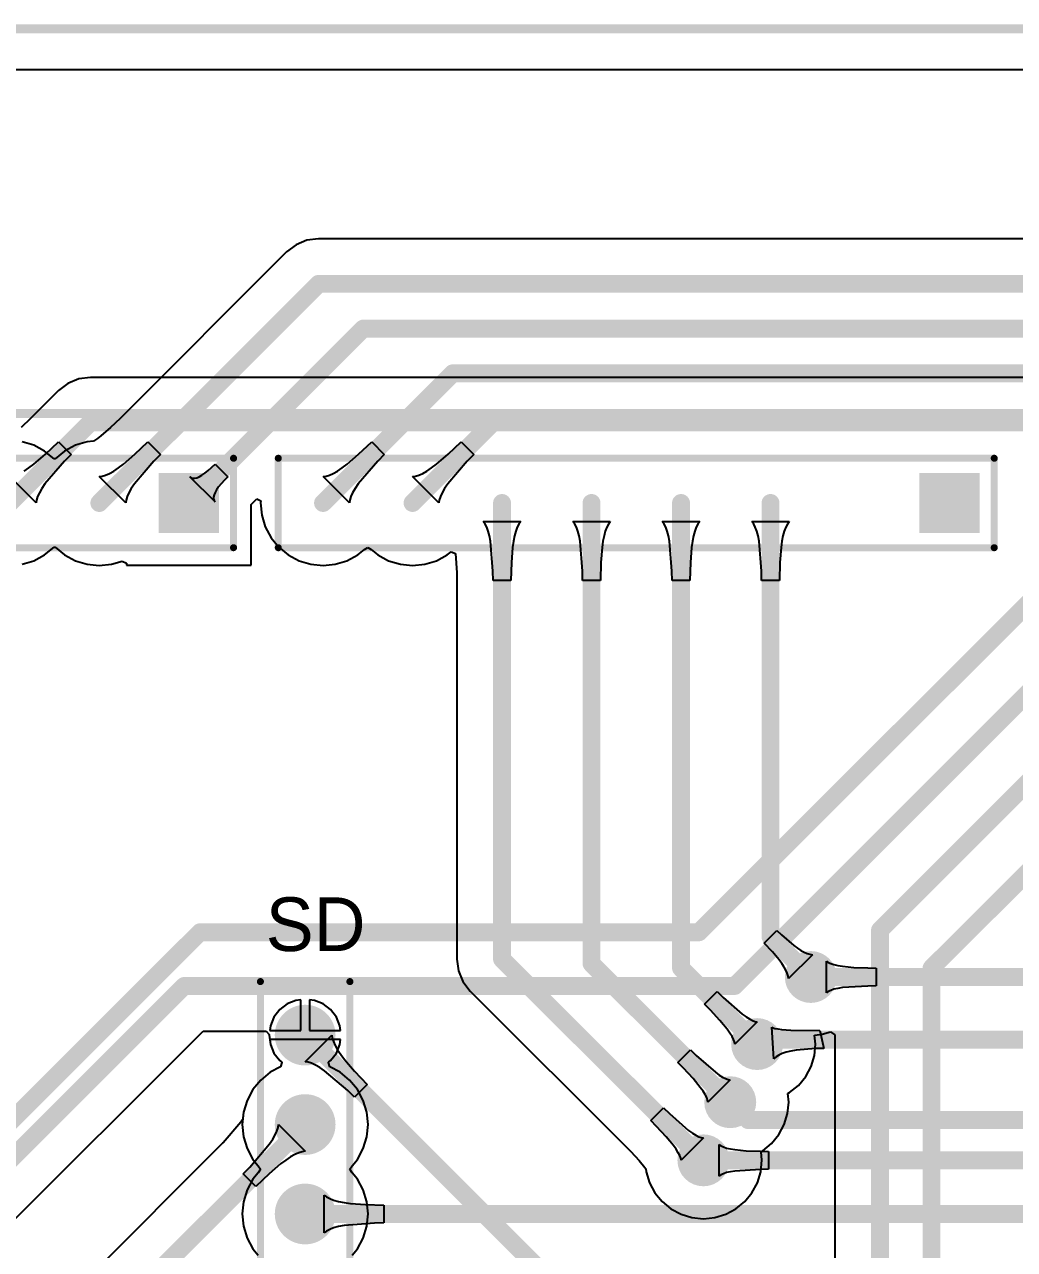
# Model space of a CAD drawing. Header units: millimetres. Extents: x 0 to 190, y 0 to 100.
# Drawn here: x 37.5 to 65.6, y 65.41 to 100.2 of the extents above; entities that cross this region are included whole.
import ezdxf

# ---------------------------------------------------------------- set-up
doc = ezdxf.new("R2010")
doc.units = ezdxf.units.MM
for name, color, linetype in [('BottomLayer', 5, 'Continuous'), ('BottomSolder', 6, 'Continuous'), ('KeepOutLayer', 6, 'Continuous'), ('Mechanical1', 6, 'Continuous'), ('MultiLayer', 9, 'Continuous'), ('PadHoleLayer', 156, 'Continuous'), ('TopLayer', 1, 'Continuous'), ('TopOverlay', 2, 'Continuous'), ('TopSolder', 216, 'Continuous'), ('ViaHoleLayer', 16, 'Continuous')]:
    doc.layers.add(name, color=color, linetype=linetype)

# ---------------------------------------------------------------- blocks, each defined once
blk = doc.blocks.new('JP6_C1T_24')
at = {"layer": 'BottomLayer'}
blk.add_hatch(color=5, dxfattribs=at).paths.add_polyline_path([(-0.76, 0.76), (0.76, 0.76), (0.76, -0.76), (-0.76, -0.76)])
h = blk.add_hatch(color=5, dxfattribs=at)
edge = h.paths.add_edge_path()
edge.add_arc((2.54, 0), 0.76, 0, 360)
h = blk.add_hatch(color=5, dxfattribs=at)
edge = h.paths.add_edge_path()
edge.add_arc((5.08, 0), 0.76, 0, 360)
h = blk.add_hatch(color=5, dxfattribs=at)
edge = h.paths.add_edge_path()
edge.add_arc((7.62, 0), 0.76, 0, 360)
h = blk.add_hatch(color=5, dxfattribs=at)
edge = h.paths.add_edge_path()
edge.add_arc((10.16, 0), 0.76, 0, 360)
h = blk.add_hatch(color=5, dxfattribs=at)
edge = h.paths.add_edge_path()
edge.add_arc((12.7, 0), 0.76, 0, 360)
at = {"layer": 'BottomSolder'}
blk.add_hatch(color=6, dxfattribs=at).paths.add_polyline_path([(-0.862, 0.862), (0.862, 0.862), (0.862, -0.862), (-0.862, -0.862)])
h = blk.add_hatch(color=6, dxfattribs=at)
edge = h.paths.add_edge_path()
edge.add_arc((2.54, 0), 0.862, 0, 360)
h = blk.add_hatch(color=6, dxfattribs=at)
edge = h.paths.add_edge_path()
edge.add_arc((5.08, 0), 0.862, 0, 360)
h = blk.add_hatch(color=6, dxfattribs=at)
edge = h.paths.add_edge_path()
edge.add_arc((7.62, 0), 0.862, 0, 360)
h = blk.add_hatch(color=6, dxfattribs=at)
edge = h.paths.add_edge_path()
edge.add_arc((10.16, 0), 0.862, 0, 360)
h = blk.add_hatch(color=6, dxfattribs=at)
edge = h.paths.add_edge_path()
edge.add_arc((12.7, 0), 0.862, 0, 360)
at = {"layer": 'MultiLayer'}
blk.add_hatch(color=9, dxfattribs=at).paths.add_polyline_path([(-0.76, 0.76), (0.76, 0.76), (0.76, -0.76), (-0.76, -0.76)])
h = blk.add_hatch(color=9, dxfattribs=at)
edge = h.paths.add_edge_path()
edge.add_arc((2.54, 0), 0.76, 0, 360)
h = blk.add_hatch(color=9, dxfattribs=at)
edge = h.paths.add_edge_path()
edge.add_arc((5.08, 0), 0.76, 0, 360)
h = blk.add_hatch(color=9, dxfattribs=at)
edge = h.paths.add_edge_path()
edge.add_arc((7.62, 0), 0.76, 0, 360)
h = blk.add_hatch(color=9, dxfattribs=at)
edge = h.paths.add_edge_path()
edge.add_arc((10.16, 0), 0.76, 0, 360)
h = blk.add_hatch(color=9, dxfattribs=at)
edge = h.paths.add_edge_path()
edge.add_arc((12.7, 0), 0.76, 0, 360)
at = {"layer": 'PadHoleLayer'}
h = blk.add_hatch(color=156, dxfattribs=at)
edge = h.paths.add_edge_path()
edge.add_arc((0, 0), 0.51, 0, 360)
h = blk.add_hatch(color=156, dxfattribs=at)
edge = h.paths.add_edge_path()
edge.add_arc((2.54, 0), 0.51, 0, 360)
h = blk.add_hatch(color=156, dxfattribs=at)
edge = h.paths.add_edge_path()
edge.add_arc((5.08, 0), 0.51, 0, 360)
h = blk.add_hatch(color=156, dxfattribs=at)
edge = h.paths.add_edge_path()
edge.add_arc((7.62, 0), 0.51, 0, 360)
h = blk.add_hatch(color=156, dxfattribs=at)
edge = h.paths.add_edge_path()
edge.add_arc((10.16, 0), 0.51, 0, 360)
h = blk.add_hatch(color=156, dxfattribs=at)
edge = h.paths.add_edge_path()
edge.add_arc((12.7, 0), 0.51, 0, 360)
at = {"layer": 'TopLayer'}
blk.add_hatch(color=1, dxfattribs=at).paths.add_polyline_path([(-0.76, 0.76), (0.76, 0.76), (0.76, -0.76), (-0.76, -0.76)])
h = blk.add_hatch(color=1, dxfattribs=at)
edge = h.paths.add_edge_path()
edge.add_arc((2.54, 0), 0.76, 0, 360)
h = blk.add_hatch(color=1, dxfattribs=at)
edge = h.paths.add_edge_path()
edge.add_arc((5.08, 0), 0.76, 0, 360)
h = blk.add_hatch(color=1, dxfattribs=at)
edge = h.paths.add_edge_path()
edge.add_arc((7.62, 0), 0.76, 0, 360)
h = blk.add_hatch(color=1, dxfattribs=at)
edge = h.paths.add_edge_path()
edge.add_arc((10.16, 0), 0.76, 0, 360)
h = blk.add_hatch(color=1, dxfattribs=at)
edge = h.paths.add_edge_path()
edge.add_arc((12.7, 0), 0.76, 0, 360)
at = {"layer": 'TopSolder'}
blk.add_hatch(color=216, dxfattribs=at).paths.add_polyline_path([(-0.862, 0.862), (0.862, 0.862), (0.862, -0.862), (-0.862, -0.862)])
h = blk.add_hatch(color=216, dxfattribs=at)
edge = h.paths.add_edge_path()
edge.add_arc((2.54, 0), 0.862, 0, 360)
h = blk.add_hatch(color=216, dxfattribs=at)
edge = h.paths.add_edge_path()
edge.add_arc((5.08, 0), 0.862, 0, 360)
h = blk.add_hatch(color=216, dxfattribs=at)
edge = h.paths.add_edge_path()
edge.add_arc((7.62, 0), 0.862, 0, 360)
h = blk.add_hatch(color=216, dxfattribs=at)
edge = h.paths.add_edge_path()
edge.add_arc((10.16, 0), 0.862, 0, 360)
h = blk.add_hatch(color=216, dxfattribs=at)
edge = h.paths.add_edge_path()
edge.add_arc((12.7, 0), 0.862, 0, 360)
at = {"layer": 'TopOverlay', "const_width": 0.2}
for points in [[(-1.52, 1.27), (14.22, 1.27)], [(-1.52, 1.27), (-1.52, -1.27)], [(1.27, 1.27), (1.27, -1.27)], [(14.22, 1.27), (14.22, -1.27)], [(-1.52, -1.27), (14.22, -1.27)]]:
    blk.add_lwpolyline(points, dxfattribs=at)
at = {"layer": 'TopOverlay', "const_width": 0.1}
for points in [[(-1.57, 1.27, 1), (-1.47, 1.27, 1)], [(-1.57, 1.27, 1), (-1.47, 1.27, 1)], [(1.22, 1.27, 1), (1.32, 1.27, 1)], [(14.17, 1.27, 1), (14.27, 1.27, 1)], [(14.17, 1.27, 1), (14.27, 1.27, 1)], [(-1.57, -1.27, 1), (-1.47, -1.27, 1)], [(-1.57, -1.27, 1), (-1.47, -1.27, 1)], [(1.22, -1.27, 1), (1.32, -1.27, 1)], [(14.17, -1.27, 1), (14.27, -1.27, 1)], [(14.17, -1.27, 1), (14.27, -1.27, 1)]]:
    blk.add_lwpolyline(points, format="xyb", close=True, dxfattribs=at)
blk = doc.blocks.new('A_______26')
at = {"layer": 'BottomLayer'}
h = blk.add_hatch(color=5, dxfattribs=at)
edge = h.paths.add_edge_path()
edge.add_arc((-16.51, 22.86), 0.75, 0, 360)
h = blk.add_hatch(color=5, dxfattribs=at)
edge = h.paths.add_edge_path()
edge.add_arc((-13.97, 22.86), 0.75, 0, 360)
for points in [[(-10.68, 22.11), (-12.18, 22.11), (-12.18, 23.61), (-10.68, 23.61)], [(10.91, 22.11), (9.41, 22.11), (9.41, 23.61), (10.91, 23.61)]]:
    blk.add_hatch(color=5, dxfattribs=at).paths.add_polyline_path(points)
h = blk.add_hatch(color=5, dxfattribs=at)
edge = h.paths.add_edge_path()
edge.add_arc((-7.62, 22.86), 0.75, 0, 360)
h = blk.add_hatch(color=5, dxfattribs=at)
edge = h.paths.add_edge_path()
edge.add_arc((-5.08, 22.86), 0.75, 0, 360)
h = blk.add_hatch(color=5, dxfattribs=at)
edge = h.paths.add_edge_path()
edge.add_arc((-2.54, 22.86), 0.75, 0, 360)
h = blk.add_hatch(color=5, dxfattribs=at)
edge = h.paths.add_edge_path()
edge.add_arc((0, 22.86), 0.75, 0, 360)
h = blk.add_hatch(color=5, dxfattribs=at)
edge = h.paths.add_edge_path()
edge.add_arc((2.54, 22.86), 0.75, 0, 360)
h = blk.add_hatch(color=5, dxfattribs=at)
edge = h.paths.add_edge_path()
edge.add_arc((5.08, 22.86), 0.75, 0, 360)
h = blk.add_hatch(color=5, dxfattribs=at)
edge = h.paths.add_edge_path()
edge.add_arc((7.62, 22.86), 0.75, 0, 360)
at = {"layer": 'BottomSolder'}
h = blk.add_hatch(color=6, dxfattribs=at)
edge = h.paths.add_edge_path()
edge.add_arc((-16.51, 22.86), 0.852, 0, 360)
h = blk.add_hatch(color=6, dxfattribs=at)
edge = h.paths.add_edge_path()
edge.add_arc((-13.97, 22.86), 0.852, 0, 360)
for points in [[(-10.578, 22.008), (-12.282, 22.008), (-12.282, 23.712), (-10.578, 23.712)], [(11.012, 22.008), (9.308, 22.008), (9.308, 23.712), (11.012, 23.712)]]:
    blk.add_hatch(color=6, dxfattribs=at).paths.add_polyline_path(points)
h = blk.add_hatch(color=6, dxfattribs=at)
edge = h.paths.add_edge_path()
edge.add_arc((-7.62, 22.86), 0.852, 0, 360)
h = blk.add_hatch(color=6, dxfattribs=at)
edge = h.paths.add_edge_path()
edge.add_arc((-5.08, 22.86), 0.852, 0, 360)
h = blk.add_hatch(color=6, dxfattribs=at)
edge = h.paths.add_edge_path()
edge.add_arc((-2.54, 22.86), 0.852, 0, 360)
h = blk.add_hatch(color=6, dxfattribs=at)
edge = h.paths.add_edge_path()
edge.add_arc((0, 22.86), 0.852, 0, 360)
h = blk.add_hatch(color=6, dxfattribs=at)
edge = h.paths.add_edge_path()
edge.add_arc((2.54, 22.86), 0.852, 0, 360)
h = blk.add_hatch(color=6, dxfattribs=at)
edge = h.paths.add_edge_path()
edge.add_arc((5.08, 22.86), 0.852, 0, 360)
h = blk.add_hatch(color=6, dxfattribs=at)
edge = h.paths.add_edge_path()
edge.add_arc((7.62, 22.86), 0.852, 0, 360)
at = {"layer": 'MultiLayer'}
h = blk.add_hatch(color=9, dxfattribs=at)
edge = h.paths.add_edge_path()
edge.add_arc((-16.51, 22.86), 0.75, 0, 360)
h = blk.add_hatch(color=9, dxfattribs=at)
edge = h.paths.add_edge_path()
edge.add_arc((-13.97, 22.86), 0.75, 0, 360)
for points in [[(-10.68, 22.11), (-12.18, 22.11), (-12.18, 23.61), (-10.68, 23.61)], [(10.91, 22.11), (9.41, 22.11), (9.41, 23.61), (10.91, 23.61)]]:
    blk.add_hatch(color=9, dxfattribs=at).paths.add_polyline_path(points)
h = blk.add_hatch(color=9, dxfattribs=at)
edge = h.paths.add_edge_path()
edge.add_arc((-7.62, 22.86), 0.75, 0, 360)
h = blk.add_hatch(color=9, dxfattribs=at)
edge = h.paths.add_edge_path()
edge.add_arc((-5.08, 22.86), 0.75, 0, 360)
h = blk.add_hatch(color=9, dxfattribs=at)
edge = h.paths.add_edge_path()
edge.add_arc((-2.54, 22.86), 0.75, 0, 360)
h = blk.add_hatch(color=9, dxfattribs=at)
edge = h.paths.add_edge_path()
edge.add_arc((0, 22.86), 0.75, 0, 360)
h = blk.add_hatch(color=9, dxfattribs=at)
edge = h.paths.add_edge_path()
edge.add_arc((2.54, 22.86), 0.75, 0, 360)
h = blk.add_hatch(color=9, dxfattribs=at)
edge = h.paths.add_edge_path()
edge.add_arc((5.08, 22.86), 0.75, 0, 360)
h = blk.add_hatch(color=9, dxfattribs=at)
edge = h.paths.add_edge_path()
edge.add_arc((7.62, 22.86), 0.75, 0, 360)
at = {"layer": 'PadHoleLayer'}
h = blk.add_hatch(color=156, dxfattribs=at)
edge = h.paths.add_edge_path()
edge.add_arc((-16.51, 22.86), 0.45, 0, 360)
h = blk.add_hatch(color=156, dxfattribs=at)
edge = h.paths.add_edge_path()
edge.add_arc((-13.97, 22.86), 0.45, 0, 360)
h = blk.add_hatch(color=156, dxfattribs=at)
edge = h.paths.add_edge_path()
edge.add_arc((-11.43, 22.86), 0.45, 0, 360)
h = blk.add_hatch(color=156, dxfattribs=at)
edge = h.paths.add_edge_path()
edge.add_arc((-7.62, 22.86), 0.45, 0, 360)
h = blk.add_hatch(color=156, dxfattribs=at)
edge = h.paths.add_edge_path()
edge.add_arc((-5.08, 22.86), 0.45, 0, 360)
h = blk.add_hatch(color=156, dxfattribs=at)
edge = h.paths.add_edge_path()
edge.add_arc((-2.54, 22.86), 0.45, 0, 360)
h = blk.add_hatch(color=156, dxfattribs=at)
edge = h.paths.add_edge_path()
edge.add_arc((0, 22.86), 0.45, 0, 360)
h = blk.add_hatch(color=156, dxfattribs=at)
edge = h.paths.add_edge_path()
edge.add_arc((2.54, 22.86), 0.45, 0, 360)
h = blk.add_hatch(color=156, dxfattribs=at)
edge = h.paths.add_edge_path()
edge.add_arc((5.08, 22.86), 0.45, 0, 360)
h = blk.add_hatch(color=156, dxfattribs=at)
edge = h.paths.add_edge_path()
edge.add_arc((7.62, 22.86), 0.45, 0, 360)
h = blk.add_hatch(color=156, dxfattribs=at)
edge = h.paths.add_edge_path()
edge.add_arc((10.16, 22.86), 0.45, 0, 360)
at = {"layer": 'TopLayer'}
h = blk.add_hatch(color=1, dxfattribs=at)
edge = h.paths.add_edge_path()
edge.add_arc((-16.51, 22.86), 0.75, 0, 360)
h = blk.add_hatch(color=1, dxfattribs=at)
edge = h.paths.add_edge_path()
edge.add_arc((-13.97, 22.86), 0.75, 0, 360)
for points in [[(-10.68, 22.11), (-12.18, 22.11), (-12.18, 23.61), (-10.68, 23.61)], [(10.91, 22.11), (9.41, 22.11), (9.41, 23.61), (10.91, 23.61)]]:
    blk.add_hatch(color=1, dxfattribs=at).paths.add_polyline_path(points)
h = blk.add_hatch(color=1, dxfattribs=at)
edge = h.paths.add_edge_path()
edge.add_arc((-7.62, 22.86), 0.75, 0, 360)
h = blk.add_hatch(color=1, dxfattribs=at)
edge = h.paths.add_edge_path()
edge.add_arc((-5.08, 22.86), 0.75, 0, 360)
h = blk.add_hatch(color=1, dxfattribs=at)
edge = h.paths.add_edge_path()
edge.add_arc((-2.54, 22.86), 0.75, 0, 360)
h = blk.add_hatch(color=1, dxfattribs=at)
edge = h.paths.add_edge_path()
edge.add_arc((0, 22.86), 0.75, 0, 360)
h = blk.add_hatch(color=1, dxfattribs=at)
edge = h.paths.add_edge_path()
edge.add_arc((2.54, 22.86), 0.75, 0, 360)
h = blk.add_hatch(color=1, dxfattribs=at)
edge = h.paths.add_edge_path()
edge.add_arc((5.08, 22.86), 0.75, 0, 360)
h = blk.add_hatch(color=1, dxfattribs=at)
edge = h.paths.add_edge_path()
edge.add_arc((7.62, 22.86), 0.75, 0, 360)
at = {"layer": 'TopSolder'}
h = blk.add_hatch(color=216, dxfattribs=at)
edge = h.paths.add_edge_path()
edge.add_arc((-16.51, 22.86), 0.852, 0, 360)
h = blk.add_hatch(color=216, dxfattribs=at)
edge = h.paths.add_edge_path()
edge.add_arc((-13.97, 22.86), 0.852, 0, 360)
for points in [[(-10.578, 22.008), (-12.282, 22.008), (-12.282, 23.712), (-10.578, 23.712)], [(11.012, 22.008), (9.308, 22.008), (9.308, 23.712), (11.012, 23.712)]]:
    blk.add_hatch(color=216, dxfattribs=at).paths.add_polyline_path(points)
h = blk.add_hatch(color=216, dxfattribs=at)
edge = h.paths.add_edge_path()
edge.add_arc((-7.62, 22.86), 0.852, 0, 360)
h = blk.add_hatch(color=216, dxfattribs=at)
edge = h.paths.add_edge_path()
edge.add_arc((-5.08, 22.86), 0.852, 0, 360)
h = blk.add_hatch(color=216, dxfattribs=at)
edge = h.paths.add_edge_path()
edge.add_arc((-2.54, 22.86), 0.852, 0, 360)
h = blk.add_hatch(color=216, dxfattribs=at)
edge = h.paths.add_edge_path()
edge.add_arc((0, 22.86), 0.852, 0, 360)
h = blk.add_hatch(color=216, dxfattribs=at)
edge = h.paths.add_edge_path()
edge.add_arc((2.54, 22.86), 0.852, 0, 360)
h = blk.add_hatch(color=216, dxfattribs=at)
edge = h.paths.add_edge_path()
edge.add_arc((5.08, 22.86), 0.852, 0, 360)
h = blk.add_hatch(color=216, dxfattribs=at)
edge = h.paths.add_edge_path()
edge.add_arc((7.62, 22.86), 0.852, 0, 360)
at = {"layer": 'Mechanical1', "const_width": 0.254}
blk.add_lwpolyline([(-53.34, 25.4), (43.18, 25.4)], dxfattribs=at)
at = {"layer": 'TopOverlay', "const_width": 0.2}
for points in [[(-30.48, 24.13), (-10.16, 24.13)], [(-10.16, 21.59), (-10.16, 24.13)], [(-8.89, 24.13), (11.43, 24.13)], [(-8.89, 21.59), (-8.89, 24.13)], [(11.43, 21.59), (11.43, 24.13)], [(-30.48, 21.59), (-10.16, 21.59)], [(-8.89, 21.59), (11.43, 21.59)]]:
    blk.add_lwpolyline(points, dxfattribs=at)
at = {"layer": 'TopOverlay', "const_width": 0.1}
for points in [[(-10.21, 24.13, 1), (-10.11, 24.13, 1)], [(-10.21, 24.13, 1), (-10.11, 24.13, 1)], [(-8.94, 24.13, 1), (-8.84, 24.13, 1)], [(-8.94, 24.13, 1), (-8.84, 24.13, 1)], [(11.38, 24.13, 1), (11.48, 24.13, 1)], [(11.38, 24.13, 1), (11.48, 24.13, 1)], [(-10.21, 21.59, 1), (-10.11, 21.59, 1)], [(-10.21, 21.59, 1), (-10.11, 21.59, 1)], [(-8.94, 21.59, 1), (-8.84, 21.59, 1)], [(-8.94, 21.59, 1), (-8.84, 21.59, 1)], [(11.38, 21.59, 1), (11.48, 21.59, 1)], [(11.38, 21.59, 1), (11.48, 21.59, 1)]]:
    blk.add_lwpolyline(points, format="xyb", close=True, dxfattribs=at)

msp = doc.modelspace()

# ---------------------------------------------------------------- hatches: boundary and pattern name
at = {"layer": 'BottomLayer'}
h = msp.add_hatch(color=5, dxfattribs=at)
edge = h.paths.add_edge_path()
edge.add_arc((59.817, 73.152), 0.635, 0, 360)
h = msp.add_hatch(color=5, dxfattribs=at)
edge = h.paths.add_edge_path()
edge.add_arc((58.293, 71.247), 0.635, 0, 360)
h = msp.add_hatch(color=5, dxfattribs=at)
edge = h.paths.add_edge_path()
edge.add_arc((57.531, 69.596), 0.635, 0, 360)
h = msp.add_hatch(color=5, dxfattribs=at)
edge = h.paths.add_edge_path()
edge.add_arc((56.769, 67.945), 0.635, 0, 360)
at = {"layer": 'BottomSolder'}
h = msp.add_hatch(color=6, dxfattribs=at)
edge = h.paths.add_edge_path()
edge.add_arc((59.817, 73.152), 0.737, 0, 360)
h = msp.add_hatch(color=6, dxfattribs=at)
edge = h.paths.add_edge_path()
edge.add_arc((58.293, 71.247), 0.737, 0, 360)
h = msp.add_hatch(color=6, dxfattribs=at)
edge = h.paths.add_edge_path()
edge.add_arc((57.531, 69.596), 0.737, 0, 360)
h = msp.add_hatch(color=6, dxfattribs=at)
edge = h.paths.add_edge_path()
edge.add_arc((56.769, 67.945), 0.737, 0, 360)
at = {"layer": 'TopLayer'}
h = msp.add_hatch(color=1, dxfattribs=at)
edge = h.paths.add_edge_path()
edge.add_arc((59.817, 73.152), 0.635, 0, 360)
h = msp.add_hatch(color=1, dxfattribs=at)
edge = h.paths.add_edge_path()
edge.add_arc((58.293, 71.247), 0.635, 0, 360)
h = msp.add_hatch(color=1, dxfattribs=at)
edge = h.paths.add_edge_path()
edge.add_arc((57.531, 69.596), 0.635, 0, 360)
h = msp.add_hatch(color=1, dxfattribs=at)
edge = h.paths.add_edge_path()
edge.add_arc((56.769, 67.945), 0.635, 0, 360)
at = {"layer": 'TopSolder'}
h = msp.add_hatch(color=216, dxfattribs=at)
edge = h.paths.add_edge_path()
edge.add_arc((59.817, 73.152), 0.737, 0, 360)
h = msp.add_hatch(color=216, dxfattribs=at)
edge = h.paths.add_edge_path()
edge.add_arc((58.293, 71.247), 0.737, 0, 360)
h = msp.add_hatch(color=216, dxfattribs=at)
edge = h.paths.add_edge_path()
edge.add_arc((57.531, 69.596), 0.737, 0, 360)
h = msp.add_hatch(color=216, dxfattribs=at)
edge = h.paths.add_edge_path()
edge.add_arc((56.769, 67.945), 0.737, 0, 360)
at = {"layer": 'ViaHoleLayer'}
h = msp.add_hatch(color=16, dxfattribs=at)
edge = h.paths.add_edge_path()
edge.add_arc((59.817, 73.152), 0.356, 0, 360)
h = msp.add_hatch(color=16, dxfattribs=at)
edge = h.paths.add_edge_path()
edge.add_arc((58.293, 71.247), 0.356, 0, 360)
h = msp.add_hatch(color=16, dxfattribs=at)
edge = h.paths.add_edge_path()
edge.add_arc((57.531, 69.596), 0.356, 0, 360)
h = msp.add_hatch(color=16, dxfattribs=at)
edge = h.paths.add_edge_path()
edge.add_arc((56.769, 67.945), 0.356, 0, 360)

# ---------------------------------------------------------------- linework, layer by layer
at = {"layer": 'BottomLayer'}
for p, q in [((1.153, 98.923), (188.966, 98.923)), ((39.038, 90.137), (38.73, 90.009)), ((39.37, 90.181), (39.038, 90.137)), ((145.223, 90.181), (39.37, 90.181)), ((38.464, 89.806), (37.674, 89.015)), ((38.73, 90.009), (38.464, 89.806)), ((37.674, 89.015), (37.404, 88.757)), ((38.092, 87.997), (38.464, 88.353)), ((38.464, 88.353), (38.823, 87.994)), ((37.624, 87.611), (37.768, 87.72)), ((37.768, 87.72), (38.092, 87.997)), ((38.635, 87.802), (38.081, 87.154)), ((38.823, 87.994), (38.635, 87.802)), ((37.834, 86.614), (37.084, 87.364)), ((37.492, 87.522), (37.624, 87.611)), ((37.992, 87.022), (37.923, 86.902)), ((38.081, 87.154), (37.992, 87.022)), ((37.844, 86.698), (37.834, 86.614)), ((37.874, 86.794), (37.844, 86.698)), ((37.923, 86.902), (37.874, 86.794)), ((60.266, 72.703), (60.266, 73.601)), ((60.266, 73.601), (60.315, 73.564)), ((60.315, 73.564), (60.384, 73.531)), ((60.384, 73.531), (60.474, 73.502)), ((60.474, 73.502), (60.584, 73.476)), ((60.584, 73.476), (60.714, 73.455)), ((60.714, 73.455), (61.035, 73.424)), ((61.035, 73.424), (61.438, 73.408)), ((61.438, 73.408), (61.669, 73.406)), ((61.669, 73.406), (61.669, 72.898)), ((60.315, 72.74), (60.266, 72.703)), ((60.384, 72.773), (60.315, 72.74)), ((60.474, 72.802), (60.384, 72.773)), ((60.584, 72.828), (60.474, 72.802)), ((60.714, 72.849), (60.584, 72.828)), ((61.438, 72.896), (60.714, 72.849)), ((61.669, 72.898), (61.438, 72.896)), ((58.77, 70.828), (58.71, 71.726)), ((58.71, 71.726), (58.743, 71.708)), ((58.743, 71.708), (58.8, 71.691)), ((58.8, 71.691), (58.88, 71.676)), ((58.88, 71.676), (58.982, 71.663)), ((22.109, 51.158), (42.568, 71.617)), ((42.568, 71.617), (44.362, 71.617)), ((44.362, 71.617), (44.446, 71.522)), ((44.446, 71.522), (44.443, 71.501)), ((44.443, 71.501), (44.478, 71.236)), ((58.982, 71.663), (59.254, 71.644)), ((59.254, 71.644), (60.071, 71.628)), ((60.071, 71.628), (60.185, 71.12)), ((44.478, 71.236), (44.58, 70.99)), ((44.58, 70.99), (44.743, 70.778)), ((59.005, 70.977), (58.909, 70.933)), ((59.12, 71.015), (59.005, 70.977)), ((59.252, 71.047), (59.12, 71.015)), ((59.403, 71.073), (59.252, 71.047)), ((59.963, 71.117), (59.403, 71.073)), ((60.185, 71.12), (59.963, 71.117)), ((44.743, 70.778), (44.805, 70.73)), ((44.804, 70.727), (44.765, 70.6)), ((44.805, 70.73), (44.804, 70.727)), ((58.83, 70.883), (58.77, 70.828)), ((58.909, 70.933), (58.83, 70.883)), ((44.475, 70.445), (44.204, 70.223)), ((44.765, 70.6), (44.475, 70.445)), ((43.982, 69.952), (43.817, 69.644)), ((44.204, 70.223), (43.982, 69.952)), ((43.817, 69.644), (43.716, 69.309)), ((43.716, 69.309), (43.698, 69.125)), ((43.638, 69.03), (43.139, 68.445)), ((43.675, 69.085), (43.638, 69.03)), ((43.698, 69.125), (43.675, 69.085)), ((44.696, 68.875), (44.706, 68.961)), ((44.706, 68.961), (45.466, 68.201)), ((44.456, 68.41), (44.546, 68.544)), ((44.546, 68.544), (44.616, 68.667)), ((44.616, 68.667), (44.666, 68.777)), ((44.666, 68.777), (44.696, 68.875)), ((43.123, 68.43), (37.448, 62.755)), ((43.139, 68.445), (43.123, 68.43)), ((43.895, 67.753), (44.456, 68.41)), ((45.38, 68.191), (45.282, 68.161)), ((45.466, 68.201), (45.38, 68.191)), ((57.218, 67.496), (57.218, 68.394)), ((57.218, 68.394), (57.267, 68.357)), ((57.267, 68.357), (57.336, 68.324)), ((57.336, 68.324), (57.426, 68.295)), ((57.426, 68.295), (57.536, 68.269)), ((57.536, 68.269), (57.666, 68.248)), ((57.666, 68.248), (57.987, 68.217)), ((57.987, 68.217), (58.39, 68.201)), ((58.39, 68.201), (58.621, 68.199)), ((58.621, 68.199), (58.621, 67.691)), ((44.915, 67.951), (44.769, 67.841)), ((45.049, 68.041), (44.915, 67.951)), ((45.172, 68.111), (45.049, 68.041)), ((45.282, 68.161), (45.172, 68.111)), ((43.705, 67.559), (43.895, 67.753)), ((44.064, 67.2), (43.705, 67.559)), ((44.441, 67.56), (44.064, 67.2)), ((44.769, 67.841), (44.441, 67.56)), ((57.267, 67.533), (57.218, 67.496)), ((57.336, 67.566), (57.267, 67.533)), ((57.426, 67.595), (57.336, 67.566)), ((57.536, 67.621), (57.426, 67.595)), ((57.666, 67.642), (57.536, 67.621)), ((58.39, 67.689), (57.666, 67.642)), ((58.621, 67.691), (58.39, 67.689)), ((46.003, 65.883), (46.003, 66.959)), ((46.003, 66.959), (46.071, 66.905)), ((46.071, 66.905), (46.162, 66.857)), ((46.162, 66.857), (46.275, 66.814)), ((46.275, 66.814), (46.411, 66.777)), ((46.411, 66.777), (46.57, 66.746)), ((46.57, 66.746), (46.751, 66.72)), ((46.751, 66.72), (47.181, 66.686)), ((47.181, 66.686), (47.702, 66.675)), ((47.702, 66.675), (47.702, 66.167)), ((47.431, 66.164), (46.57, 66.096)), ((47.702, 66.167), (47.431, 66.164)), ((46.071, 65.937), (46.003, 65.883)), ((46.162, 65.985), (46.071, 65.937)), ((46.275, 66.028), (46.162, 65.985)), ((46.411, 66.065), (46.275, 66.028)), ((46.57, 66.096), (46.411, 66.065))]:
    msp.add_line(p, q, dxfattribs=at)
at = {"layer": 'BottomLayer', "const_width": 0.508}
for points in [[(37.084, 86.614), (39.37, 88.9)], [(39.37, 88.9), (145.223, 88.9)], [(56.642, 74.422), (68.834, 86.614)], [(57.658, 72.898), (71.374, 86.614)], [(20.066, 52.005), (42.483, 74.422)], [(42.483, 74.422), (56.642, 74.422)], [(20.828, 51.689), (42.037, 72.898)], [(42.037, 72.898), (57.658, 72.898)], [(59.817, 73.152), (87.503, 73.152)], [(58.293, 71.247), (58.42, 71.374)], [(58.42, 71.374), (85.725, 71.374)], [(57.531, 69.596), (58.039, 69.088)], [(58.039, 69.088), (84.201, 69.088)], [(38.354, 61.849), (45.466, 68.961)], [(56.769, 67.945), (81.788, 67.945)], [(45.466, 66.421), (76.327, 66.421)]]:
    msp.add_lwpolyline(points, dxfattribs=at)
at = {"layer": 'BottomLayer', "const_width": 0.254}
for points in [[(39.243, 88.9, 1), (39.497, 88.9, 1)], [(39.243, 88.9, 1), (39.497, 88.9, 1)], [(42.356, 74.422, 1), (42.61, 74.422, 1)], [(42.356, 74.422, 1), (42.61, 74.422, 1)], [(56.515, 74.422, 1), (56.769, 74.422, 1)], [(56.515, 74.422, 1), (56.769, 74.422, 1)], [(41.91, 72.898, 1), (42.164, 72.898, 1)], [(41.91, 72.898, 1), (42.164, 72.898, 1)], [(57.531, 72.898, 1), (57.785, 72.898, 1)], [(57.531, 72.898, 1), (57.785, 72.898, 1)], [(59.69, 73.152, 1), (59.944, 73.152, 1)], [(58.166, 71.247, 1), (58.42, 71.247, 1)], [(58.293, 71.374, 1), (58.547, 71.374, 1)], [(58.293, 71.374, 1), (58.547, 71.374, 1)], [(57.404, 69.596, 1), (57.658, 69.596, 1)], [(57.912, 69.088, 1), (58.166, 69.088, 1)], [(57.912, 69.088, 1), (58.166, 69.088, 1)], [(45.339, 68.961, 1), (45.593, 68.961, 1)], [(56.642, 67.945, 1), (56.896, 67.945, 1)], [(45.339, 66.421, 1), (45.593, 66.421, 1)]]:
    msp.add_lwpolyline(points, format="xyb", close=True, dxfattribs=at)
at = {"layer": 'KeepOutLayer', "const_width": 0.254}
msp.add_lwpolyline([(0, 100.076), (190.119, 100.076)], dxfattribs=at)
at = {"layer": 'TopLayer'}
for p, q in [((1.153, 98.923), (188.966, 98.923)), ((45.207, 93.946), (44.941, 93.743)), ((45.515, 94.074), (45.207, 93.946)), ((45.847, 94.118), (45.515, 94.074)), ((128.205, 94.118), (45.847, 94.118)), ((44.941, 93.743), (40.214, 89.015)), ((39.944, 88.757), (39.666, 88.519)), ((40.214, 89.015), (39.944, 88.757)), ((39.454, 88.372), (39.278, 88.354)), ((39.489, 88.392), (39.454, 88.372)), ((39.569, 88.446), (39.489, 88.392)), ((39.666, 88.519), (39.569, 88.446)), ((37.763, 88.253), (37.43, 88.354)), ((38.07, 88.089), (37.763, 88.253)), ((38.339, 87.869), (38.07, 88.089)), ((38.638, 88.089), (38.369, 87.869)), ((38.945, 88.253), (38.638, 88.089)), ((39.278, 88.354), (38.945, 88.253)), ((40.632, 87.997), (41.004, 88.353)), ((41.004, 88.353), (41.363, 87.994)), ((46.982, 87.997), (47.354, 88.353)), ((47.354, 88.353), (47.713, 87.994)), ((49.522, 87.997), (49.894, 88.353)), ((49.894, 88.353), (50.253, 87.994)), ((38.369, 87.869), (38.339, 87.869)), ((40.164, 87.611), (40.308, 87.72)), ((40.308, 87.72), (40.632, 87.997)), ((41.175, 87.802), (40.621, 87.154)), ((41.363, 87.994), (41.175, 87.802)), ((42.709, 87.533), (42.911, 87.72)), ((42.911, 87.72), (43.27, 87.361)), ((46.514, 87.611), (46.658, 87.72)), ((46.658, 87.72), (46.982, 87.997)), ((47.525, 87.802), (46.971, 87.154)), ((47.713, 87.994), (47.525, 87.802)), ((49.054, 87.611), (49.198, 87.72)), ((49.198, 87.72), (49.522, 87.997)), ((50.065, 87.802), (49.511, 87.154)), ((50.253, 87.994), (50.065, 87.802)), ((39.624, 87.364), (39.708, 87.374)), ((40.374, 86.614), (39.624, 87.364)), ((39.708, 87.374), (39.804, 87.404)), ((39.804, 87.404), (39.912, 87.453)), ((39.912, 87.453), (40.032, 87.522)), ((40.032, 87.522), (40.164, 87.611)), ((42.908, 86.643), (42.193, 87.358)), ((42.193, 87.358), (42.232, 87.329)), ((42.232, 87.329), (42.278, 87.315)), ((42.332, 87.316), (42.393, 87.33)), ((42.393, 87.33), (42.461, 87.359)), ((42.461, 87.359), (42.537, 87.403)), ((42.537, 87.403), (42.619, 87.461)), ((42.619, 87.461), (42.709, 87.533)), ((43.27, 87.361), (43.169, 87.257)), ((45.974, 87.364), (46.058, 87.374)), ((46.724, 86.614), (45.974, 87.364)), ((46.058, 87.374), (46.154, 87.404)), ((46.154, 87.404), (46.262, 87.453)), ((46.262, 87.453), (46.382, 87.522)), ((46.382, 87.522), (46.514, 87.611)), ((48.514, 87.364), (48.598, 87.374)), ((49.264, 86.614), (48.514, 87.364)), ((48.598, 87.374), (48.694, 87.404)), ((48.694, 87.404), (48.802, 87.453)), ((48.802, 87.453), (48.922, 87.522)), ((48.922, 87.522), (49.054, 87.611)), ((40.532, 87.022), (40.463, 86.902)), ((40.621, 87.154), (40.532, 87.022)), ((42.278, 87.315), (42.332, 87.316)), ((42.953, 86.987), (42.909, 86.911)), ((43.011, 87.069), (42.953, 86.987)), ((43.169, 87.257), (43.011, 87.069)), ((46.882, 87.022), (46.813, 86.902)), ((46.971, 87.154), (46.882, 87.022)), ((49.422, 87.022), (49.353, 86.902)), ((49.511, 87.154), (49.422, 87.022)), ((40.384, 86.698), (40.374, 86.614)), ((40.414, 86.794), (40.384, 86.698)), ((40.463, 86.902), (40.414, 86.794)), ((42.866, 86.782), (42.865, 86.728)), ((42.865, 86.728), (42.879, 86.682)), ((42.88, 86.843), (42.866, 86.782)), ((42.879, 86.682), (42.908, 86.643)), ((42.909, 86.911), (42.88, 86.843)), ((43.93, 86.568), (44.091, 86.729)), ((44.091, 86.729), (44.205, 86.675)), ((44.205, 86.675), (44.199, 86.614)), ((46.734, 86.698), (46.724, 86.614)), ((46.764, 86.794), (46.734, 86.698)), ((46.813, 86.902), (46.764, 86.794)), ((49.274, 86.698), (49.264, 86.614)), ((49.304, 86.794), (49.274, 86.698)), ((49.353, 86.902), (49.304, 86.794)), ((43.93, 84.848), (43.93, 86.568)), ((44.199, 86.614), (44.234, 86.268)), ((44.234, 86.268), (44.335, 85.935)), ((44.335, 85.935), (44.499, 85.628)), ((50.576, 86.017), (50.523, 86.084)), ((50.523, 86.084), (51.585, 86.084)), ((50.623, 85.928), (50.576, 86.017)), ((51.532, 86.017), (51.485, 85.928)), ((51.585, 86.084), (51.532, 86.017)), ((53.116, 86.017), (53.063, 86.084)), ((53.063, 86.084), (54.125, 86.084)), ((53.163, 85.928), (53.116, 86.017)), ((54.072, 86.017), (54.025, 85.928)), ((54.125, 86.084), (54.072, 86.017)), ((55.656, 86.017), (55.603, 86.084)), ((55.603, 86.084), (56.665, 86.084)), ((55.703, 85.928), (55.656, 86.017)), ((56.612, 86.017), (56.565, 85.928)), ((56.665, 86.084), (56.612, 86.017)), ((58.196, 86.017), (58.143, 86.084)), ((58.143, 86.084), (59.205, 86.084)), ((58.243, 85.928), (58.196, 86.017)), ((59.152, 86.017), (59.105, 85.928)), ((59.205, 86.084), (59.152, 86.017)), ((44.499, 85.628), (44.719, 85.359)), ((50.664, 85.817), (50.623, 85.928)), ((50.7, 85.683), (50.664, 85.817)), ((50.731, 85.527), (50.7, 85.683)), ((51.408, 85.683), (51.377, 85.527)), ((51.444, 85.817), (51.408, 85.683)), ((51.485, 85.928), (51.444, 85.817)), ((53.204, 85.817), (53.163, 85.928)), ((53.24, 85.683), (53.204, 85.817)), ((53.271, 85.527), (53.24, 85.683)), ((53.948, 85.683), (53.917, 85.527)), ((53.984, 85.817), (53.948, 85.683)), ((54.025, 85.928), (53.984, 85.817)), ((55.744, 85.817), (55.703, 85.928)), ((55.78, 85.683), (55.744, 85.817)), ((55.811, 85.527), (55.78, 85.683)), ((56.488, 85.683), (56.457, 85.527)), ((56.524, 85.817), (56.488, 85.683)), ((56.565, 85.928), (56.524, 85.817)), ((58.284, 85.817), (58.243, 85.928)), ((58.32, 85.683), (58.284, 85.817)), ((58.351, 85.527), (58.32, 85.683)), ((59.028, 85.683), (58.997, 85.527)), ((59.064, 85.817), (59.028, 85.683)), ((59.105, 85.928), (59.064, 85.817)), ((38.07, 85.139), (38.339, 85.359)), ((38.339, 85.359), (38.369, 85.359)), ((38.369, 85.359), (38.638, 85.139)), ((44.719, 85.359), (44.988, 85.139)), ((46.96, 85.139), (47.149, 85.294)), ((47.149, 85.294), (47.244, 85.35)), ((47.244, 85.35), (47.339, 85.294)), ((47.339, 85.294), (47.528, 85.139)), ((50.797, 84.677), (50.731, 85.527)), ((51.352, 85.348), (51.319, 84.923)), ((51.377, 85.527), (51.352, 85.348)), ((53.337, 84.677), (53.271, 85.527)), ((53.892, 85.348), (53.859, 84.923)), ((53.917, 85.527), (53.892, 85.348)), ((55.877, 84.677), (55.811, 85.527)), ((56.432, 85.348), (56.399, 84.923)), ((56.457, 85.527), (56.432, 85.348)), ((58.417, 84.677), (58.351, 85.527)), ((58.972, 85.348), (58.939, 84.923)), ((58.997, 85.527), (58.972, 85.348)), ((37.43, 84.874), (37.763, 84.975)), ((37.763, 84.975), (38.07, 85.139)), ((38.638, 85.139), (38.945, 84.975)), ((38.945, 84.975), (39.278, 84.874)), ((39.97, 84.874), (40.271, 84.965)), ((40.271, 84.965), (40.398, 84.901)), ((40.398, 84.901), (40.398, 84.848)), ((44.988, 85.139), (45.295, 84.975)), ((45.295, 84.975), (45.628, 84.874)), ((46.32, 84.874), (46.653, 84.975)), ((46.653, 84.975), (46.96, 85.139)), ((47.528, 85.139), (47.835, 84.975)), ((47.835, 84.975), (48.168, 84.874)), ((48.86, 84.874), (49.193, 84.975)), ((49.193, 84.975), (49.5, 85.139)), ((49.5, 85.139), (49.613, 85.231)), ((49.613, 85.231), (49.73, 85.182)), ((49.73, 85.182), (49.773, 84.632)), ((51.319, 84.923), (51.308, 84.408)), ((53.859, 84.923), (53.848, 84.408)), ((56.399, 84.923), (56.388, 84.408)), ((58.939, 84.923), (58.928, 84.408)), ((39.278, 84.874), (39.624, 84.839)), ((39.624, 84.839), (39.97, 84.874)), ((40.398, 84.848), (43.93, 84.848)), ((45.628, 84.874), (45.974, 84.839)), ((45.974, 84.839), (46.32, 84.874)), ((48.168, 84.874), (48.514, 84.839)), ((48.514, 84.839), (48.86, 84.874)), ((49.773, 84.632), (49.773, 84.615)), ((49.773, 84.615), (49.773, 73.66)), ((50.8, 84.408), (50.797, 84.677)), ((53.34, 84.408), (53.337, 84.677)), ((55.88, 84.408), (55.877, 84.677)), ((58.42, 84.408), (58.417, 84.677)), ((51.308, 84.408), (50.8, 84.408)), ((53.848, 84.408), (53.34, 84.408)), ((56.388, 84.408), (55.88, 84.408)), ((58.928, 84.408), (58.42, 84.408)), ((58.494, 74.115), (58.854, 74.475)), ((58.854, 74.475), (58.983, 74.348)), ((58.735, 73.862), (58.494, 74.115)), ((58.983, 74.348), (59.334, 74.045)), ((58.924, 73.635), (58.735, 73.862)), ((59.862, 73.785), (59.184, 73.107)), ((59.334, 74.045), (59.438, 73.97)), ((59.438, 73.97), (59.536, 73.908)), ((59.536, 73.908), (59.627, 73.858)), ((59.627, 73.858), (59.712, 73.821)), ((59.712, 73.821), (59.79, 73.797)), ((59.79, 73.797), (59.862, 73.785)), ((49.773, 73.66), (49.817, 73.328)), ((58.999, 73.531), (58.924, 73.635)), ((59.061, 73.433), (58.999, 73.531)), ((59.111, 73.342), (59.061, 73.433)), ((49.817, 73.328), (49.945, 73.02)), ((59.148, 73.257), (59.111, 73.342)), ((59.172, 73.179), (59.148, 73.257)), ((59.184, 73.107), (59.172, 73.179)), ((49.945, 73.02), (50.148, 72.754)), ((50.148, 72.754), (54.708, 68.195)), ((56.804, 72.377), (57.163, 72.736)), ((57.163, 72.736), (57.328, 72.574)), ((44.955, 72.387), (44.743, 72.224)), ((45.201, 72.489), (44.955, 72.387)), ((45.339, 72.507), (45.201, 72.489)), ((45.339, 71.628), (45.339, 72.507)), ((45.731, 72.489), (45.593, 72.507)), ((45.593, 72.507), (45.593, 71.628)), ((45.977, 72.387), (45.731, 72.489)), ((46.189, 72.224), (45.977, 72.387)), ((56.966, 72.212), (56.804, 72.377)), ((57.328, 72.574), (57.873, 72.096)), ((44.743, 72.224), (44.58, 72.012)), ((46.352, 72.012), (46.189, 72.224)), ((57.239, 71.917), (56.966, 72.212)), ((57.873, 72.096), (57.98, 72.019)), ((57.98, 72.019), (58.076, 71.959)), ((44.478, 71.766), (44.46, 71.628)), ((44.58, 72.012), (44.478, 71.766)), ((46.454, 71.766), (46.352, 72.012)), ((46.472, 71.628), (46.454, 71.766)), ((57.444, 71.667), (57.239, 71.917)), ((58.293, 71.882), (57.658, 71.247)), ((58.076, 71.959), (58.16, 71.916)), ((58.16, 71.916), (58.232, 71.891)), ((58.232, 71.891), (58.293, 71.882)), ((44.46, 71.628), (45.339, 71.628)), ((45.466, 71.374), (44.46, 71.374)), ((44.46, 71.374), (44.478, 71.236)), ((45.466, 70.741), (46.226, 71.501)), ((46.472, 71.374), (45.466, 71.374)), ((45.593, 71.628), (46.472, 71.628)), ((46.226, 71.501), (46.236, 71.415)), ((46.236, 71.415), (46.266, 71.317)), ((46.454, 71.236), (46.472, 71.374)), ((57.521, 71.56), (57.444, 71.667)), ((57.581, 71.464), (57.521, 71.56)), ((57.624, 71.38), (57.581, 71.464)), ((57.649, 71.308), (57.624, 71.38)), ((59.927, 71.504), (60.141, 71.525)), ((59.952, 71.247), (59.927, 71.504)), ((60.141, 71.525), (60.375, 71.596)), ((60.375, 71.596), (60.502, 71.509)), ((60.502, 71.509), (60.502, 59.107)), ((44.478, 71.236), (44.58, 70.99)), ((44.58, 70.99), (44.743, 70.778)), ((46.189, 70.778), (46.352, 70.99)), ((46.266, 71.317), (46.316, 71.207)), ((46.316, 71.207), (46.386, 71.084)), ((46.352, 70.99), (46.454, 71.236)), ((46.386, 71.084), (46.476, 70.95)), ((56.042, 70.726), (56.401, 71.085)), ((56.401, 71.085), (56.566, 70.923)), ((57.658, 71.247), (57.649, 71.308)), ((59.92, 70.923), (59.952, 71.247)), ((44.743, 70.778), (44.805, 70.73)), ((44.804, 70.727), (44.765, 70.6)), ((44.805, 70.73), (44.804, 70.727)), ((45.552, 70.731), (45.466, 70.741)), ((45.65, 70.701), (45.552, 70.731)), ((45.76, 70.651), (45.65, 70.701)), ((45.883, 70.581), (45.76, 70.651)), ((46.127, 70.73), (46.189, 70.778)), ((46.128, 70.727), (46.127, 70.73)), ((46.167, 70.6), (46.128, 70.727)), ((46.476, 70.95), (46.586, 70.804)), ((46.586, 70.804), (46.867, 70.476)), ((56.204, 70.561), (56.042, 70.726)), ((56.566, 70.923), (57.111, 70.445)), ((59.826, 70.612), (59.92, 70.923)), ((44.475, 70.445), (44.204, 70.223)), ((44.765, 70.6), (44.475, 70.445)), ((46.017, 70.491), (45.883, 70.581)), ((46.674, 69.93), (46.017, 70.491)), ((46.457, 70.445), (46.167, 70.6)), ((46.728, 70.223), (46.457, 70.445)), ((46.867, 70.476), (47.227, 70.099)), ((56.477, 70.266), (56.204, 70.561)), ((57.111, 70.445), (57.218, 70.368)), ((57.218, 70.368), (57.314, 70.308)), ((57.314, 70.308), (57.398, 70.265)), ((59.466, 70.074), (59.672, 70.325)), ((59.672, 70.325), (59.826, 70.612)), ((43.982, 69.952), (43.817, 69.644)), ((44.204, 70.223), (43.982, 69.952)), ((46.868, 69.74), (46.674, 69.93)), ((46.95, 69.952), (46.728, 70.223)), ((47.227, 70.099), (46.868, 69.74)), ((47.115, 69.644), (46.95, 69.952)), ((56.682, 70.016), (56.477, 70.266)), ((56.759, 69.909), (56.682, 70.016)), ((57.531, 70.231), (56.896, 69.596)), ((57.398, 70.265), (57.47, 70.24)), ((57.47, 70.24), (57.531, 70.231)), ((59.215, 69.868), (59.466, 70.074)), ((43.817, 69.644), (43.716, 69.309)), ((47.216, 69.309), (47.115, 69.644)), ((56.819, 69.813), (56.759, 69.909)), ((56.862, 69.729), (56.819, 69.813)), ((56.887, 69.657), (56.862, 69.729)), ((56.896, 69.596), (56.887, 69.657)), ((59.158, 69.272), (59.19, 69.596)), ((59.166, 69.841), (59.215, 69.868)), ((59.19, 69.596), (59.166, 69.841)), ((43.716, 69.309), (43.681, 68.961)), ((47.251, 68.961), (47.216, 69.309)), ((55.28, 69.075), (55.639, 69.434)), ((55.639, 69.434), (55.804, 69.272)), ((55.804, 69.272), (56.349, 68.794)), ((59.064, 68.961), (59.158, 69.272)), ((43.681, 68.961), (43.716, 68.613)), ((47.216, 68.613), (47.251, 68.961)), ((55.442, 68.91), (55.28, 69.075)), ((55.715, 68.615), (55.442, 68.91)), ((58.91, 68.674), (59.064, 68.961)), ((43.716, 68.613), (43.817, 68.278)), ((47.115, 68.278), (47.216, 68.613)), ((55.92, 68.365), (55.715, 68.615)), ((56.769, 68.58), (56.134, 67.945)), ((56.349, 68.794), (56.456, 68.717)), ((56.456, 68.717), (56.552, 68.657)), ((56.552, 68.657), (56.636, 68.614)), ((56.636, 68.614), (56.708, 68.589)), ((56.708, 68.589), (56.769, 68.58)), ((58.704, 68.423), (58.91, 68.674)), ((43.817, 68.278), (43.982, 67.97)), ((46.95, 67.97), (47.115, 68.278)), ((54.708, 68.195), (54.943, 67.94)), ((55.997, 68.258), (55.92, 68.365)), ((56.057, 68.162), (55.997, 68.258)), ((58.404, 68.19), (58.453, 68.217)), ((58.428, 67.945), (58.404, 68.19)), ((58.453, 68.217), (58.704, 68.423)), ((43.982, 67.97), (44.131, 67.788)), ((46.801, 67.788), (46.95, 67.97)), ((54.943, 67.94), (55.107, 67.741)), ((56.1, 68.078), (56.057, 68.162)), ((56.125, 68.006), (56.1, 68.078)), ((56.134, 67.945), (56.125, 68.006)), ((58.396, 67.621), (58.428, 67.945)), ((44.131, 67.594), (43.982, 67.412)), ((44.131, 67.788), (44.198, 67.691)), ((44.198, 67.691), (44.131, 67.594)), ((46.734, 67.691), (46.801, 67.788)), ((46.801, 67.594), (46.734, 67.691)), ((46.95, 67.412), (46.801, 67.594)), ((55.107, 67.741), (55.134, 67.704)), ((55.134, 67.704), (55.142, 67.621)), ((55.142, 67.621), (55.236, 67.31)), ((58.302, 67.31), (58.396, 67.621)), ((43.982, 67.412), (43.817, 67.104)), ((47.115, 67.104), (46.95, 67.412)), ((55.236, 67.31), (55.39, 67.023)), ((58.148, 67.023), (58.302, 67.31)), ((43.817, 67.104), (43.716, 66.769)), ((47.216, 66.769), (47.115, 67.104)), ((55.39, 67.023), (55.596, 66.772)), ((57.942, 66.772), (58.148, 67.023)), ((43.716, 66.769), (43.681, 66.421)), ((47.251, 66.421), (47.216, 66.769)), ((55.596, 66.772), (55.847, 66.566)), ((55.847, 66.566), (56.134, 66.412)), ((57.404, 66.412), (57.691, 66.566)), ((57.691, 66.566), (57.942, 66.772)), ((43.681, 66.421), (43.716, 66.073)), ((47.216, 66.073), (47.251, 66.421)), ((56.134, 66.412), (56.445, 66.318)), ((56.445, 66.318), (56.769, 66.286)), ((56.769, 66.286), (57.093, 66.318)), ((57.093, 66.318), (57.404, 66.412)), ((43.716, 66.073), (43.817, 65.738)), ((47.115, 65.738), (47.216, 66.073)), ((43.817, 65.738), (43.982, 65.43)), ((43.982, 65.43), (44.131, 65.248)), ((46.801, 65.248), (46.95, 65.43)), ((46.95, 65.43), (47.115, 65.738))]:
    msp.add_line(p, q, dxfattribs=at)
at = {"layer": 'TopLayer', "const_width": 0.508}
for points in [[(39.624, 86.614), (45.847, 92.837)], [(45.847, 92.837), (128.205, 92.837)], [(42.164, 86.614), (47.117, 91.567)], [(47.117, 91.567), (128.397, 91.567)], [(45.974, 86.614), (49.657, 90.297)], [(49.657, 90.297), (128.48, 90.297)], [(48.514, 86.614), (50.8, 88.9)], [(50.8, 88.9), (100.667, 88.9)], [(51.054, 73.66), (51.054, 86.614)], [(53.594, 73.533), (53.594, 86.614)], [(56.134, 73.406), (56.134, 86.614)], [(58.674, 74.295), (58.674, 86.614)], [(61.783, 74.483), (73.914, 86.614)], [(63.244, 73.404), (76.454, 86.614)], [(58.674, 74.295), (59.817, 73.152)], [(61.783, 57.473), (61.783, 74.483)], [(51.054, 73.66), (56.769, 67.945)], [(53.594, 73.533), (57.531, 69.596)], [(56.134, 73.406), (58.293, 71.247)], [(63.244, 49.783), (63.244, 73.404)], [(45.466, 71.501), (61.976, 54.991)]]:
    msp.add_lwpolyline(points, dxfattribs=at)
at = {"layer": 'TopLayer', "const_width": 0.254}
for points in [[(45.72, 92.837, 1), (45.974, 92.837, 1)], [(45.72, 92.837, 1), (45.974, 92.837, 1)], [(46.99, 91.567, 1), (47.244, 91.567, 1)], [(46.99, 91.567, 1), (47.244, 91.567, 1)], [(49.53, 90.297, 1), (49.784, 90.297, 1)], [(49.53, 90.297, 1), (49.784, 90.297, 1)], [(50.673, 88.9, 1), (50.927, 88.9, 1)], [(50.673, 88.9, 1), (50.927, 88.9, 1)], [(39.497, 86.614, 1), (39.751, 86.614, 1)], [(42.037, 86.614, 1), (42.291, 86.614, 1)], [(45.847, 86.614, 1), (46.101, 86.614, 1)], [(48.387, 86.614, 1), (48.641, 86.614, 1)], [(50.927, 86.614, 1), (51.181, 86.614, 1)], [(53.467, 86.614, 1), (53.721, 86.614, 1)], [(56.007, 86.614, 1), (56.261, 86.614, 1)], [(58.547, 86.614, 1), (58.801, 86.614, 1)], [(58.547, 74.295, 1), (58.801, 74.295, 1)], [(58.547, 74.295, 1), (58.801, 74.295, 1)], [(61.656, 74.483, 1), (61.91, 74.483, 1)], [(61.656, 74.483, 1), (61.91, 74.483, 1)], [(50.927, 73.66, 1), (51.181, 73.66, 1)], [(50.927, 73.66, 1), (51.181, 73.66, 1)], [(53.467, 73.533, 1), (53.721, 73.533, 1)], [(53.467, 73.533, 1), (53.721, 73.533, 1)], [(56.007, 73.406, 1), (56.261, 73.406, 1)], [(56.007, 73.406, 1), (56.261, 73.406, 1)], [(63.117, 73.404, 1), (63.371, 73.404, 1)], [(63.117, 73.404, 1), (63.371, 73.404, 1)], [(59.69, 73.152, 1), (59.944, 73.152, 1)], [(45.339, 71.501, 1), (45.593, 71.501, 1)], [(58.166, 71.247, 1), (58.42, 71.247, 1)], [(57.404, 69.596, 1), (57.658, 69.596, 1)], [(56.642, 67.945, 1), (56.896, 67.945, 1)]]:
    msp.add_lwpolyline(points, format="xyb", close=True, dxfattribs=at)

# ---------------------------------------------------------------- block references
for name, p, rotation in [('A_______26', (53.594, 63.754), 360), ('JP6_C1T_24', (45.466, 58.801), 90)]:
    msp.add_blockref(name, p, dxfattribs=dict(rotation=rotation))

# ---------------------------------------------------------------- texts
at = {"layer": 'TopOverlay'}
msp.add_text('SD', height=1.524, dxfattribs=at).set_placement((44.348, 73.889))

doc.saveas('drawing.dxf')
